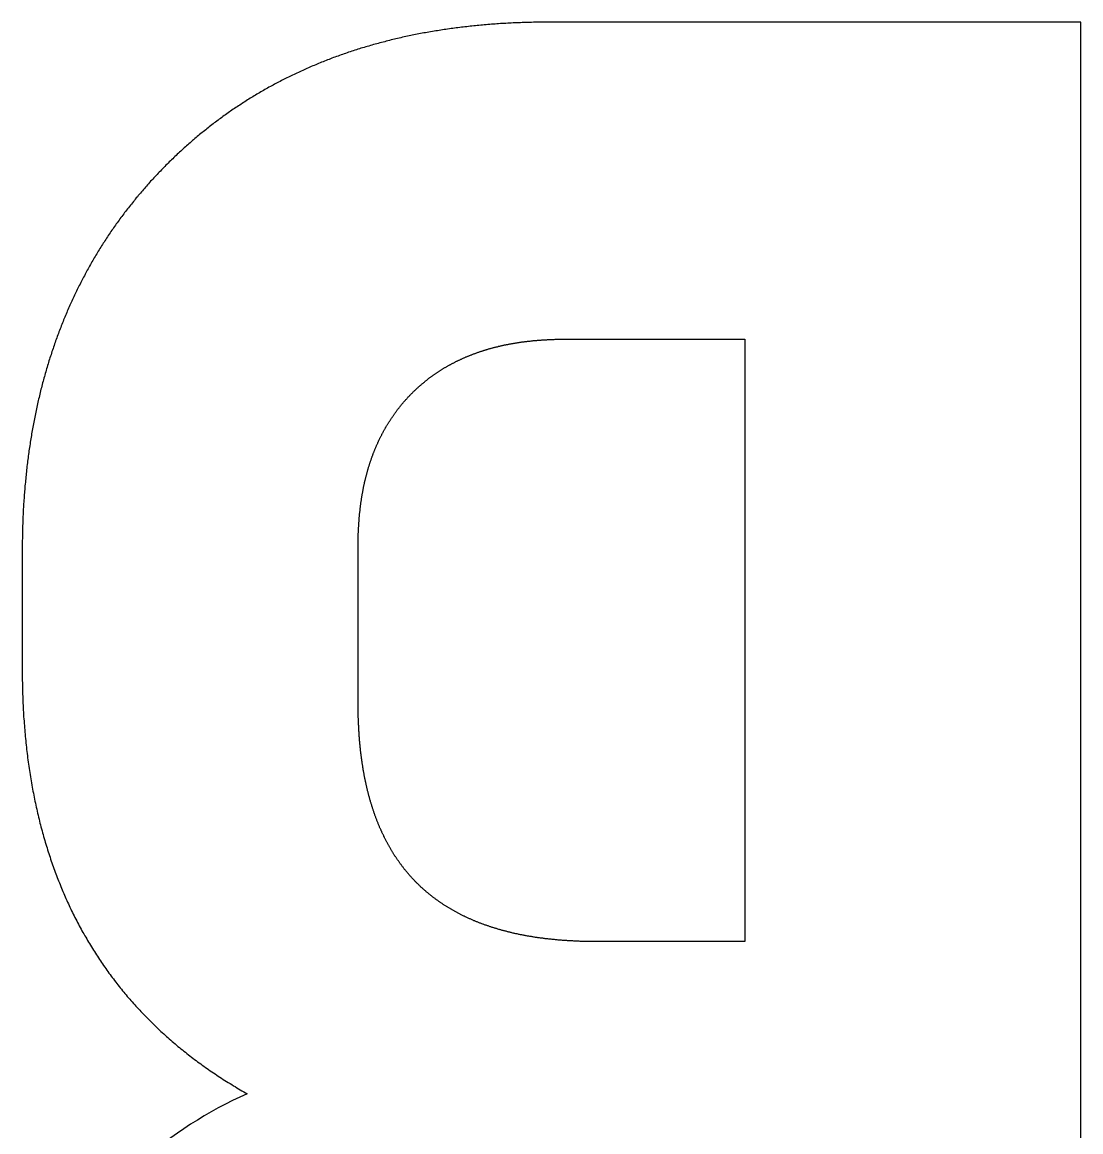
# Model space of a CAD drawing. Header units: millimetres. Extents: x -952 to 939, y -633 to 632.
# Drawn here: x -292.12 to -280.19, y -44.95 to -32.45 of the extents above; entities that cross this region are included whole.
import ezdxf

# ---------------------------------------------------------------- set-up
doc = ezdxf.new("R2010")
doc.units = ezdxf.units.MM
doc.layers.get('0').update_dxf_attribs({"lineweight": 25, "true_color": 0xffffff})

msp = doc.modelspace()

# ---------------------------------------------------------------- linework, layer by layer
at = {"color": 5, "true_color": 0x0000ff, "flags": 128}
msp.add_lwpolyline([(-280.187, -57.455), (-280.187, -32.455), (-286.187, -32.455), (-286.208, -32.455), (-286.229, -32.455), (-286.251, -32.455), (-286.272, -32.455), (-286.293, -32.455), (-286.314, -32.455), (-286.335, -32.456), (-286.356, -32.456), (-286.377, -32.457), (-286.397, -32.457), (-286.418, -32.458), (-286.439, -32.458), (-286.46, -32.459), (-286.481, -32.459), (-286.501, -32.46), (-286.522, -32.461), (-286.543, -32.462), (-286.563, -32.463), (-286.584, -32.463), (-286.604, -32.464), (-286.625, -32.465), (-286.645, -32.467), (-286.666, -32.468), (-286.686, -32.469), (-286.707, -32.47), (-286.727, -32.471), (-286.747, -32.473), (-286.768, -32.474), (-286.788, -32.475), (-286.808, -32.477), (-286.828, -32.478), (-286.848, -32.48), (-286.868, -32.482), (-286.889, -32.483), (-286.909, -32.485), (-286.929, -32.487), (-286.949, -32.488), (-286.969, -32.49), (-286.988, -32.492), (-287.008, -32.494), (-287.028, -32.496), (-287.048, -32.498), (-287.068, -32.5), (-287.087, -32.503), (-287.107, -32.505), (-287.127, -32.507), (-287.146, -32.509), (-287.166, -32.512), (-287.186, -32.514), (-287.205, -32.517), (-287.225, -32.519), (-287.244, -32.522), (-287.264, -32.524), (-287.283, -32.527), (-287.302, -32.53), (-287.322, -32.532), (-287.341, -32.535), (-287.36, -32.538), (-287.379, -32.541), (-287.399, -32.544), (-287.418, -32.547), (-287.437, -32.55), (-287.456, -32.553), (-287.475, -32.556), (-287.494, -32.559), (-287.513, -32.563), (-287.532, -32.566), (-287.551, -32.569), (-287.57, -32.573), (-287.589, -32.576), (-287.608, -32.58), (-287.626, -32.583), (-287.645, -32.587), (-287.664, -32.59), (-287.682, -32.594), (-287.701, -32.598), (-287.72, -32.602), (-287.738, -32.605), (-287.757, -32.609), (-287.775, -32.613), (-287.794, -32.617), (-287.812, -32.621), (-287.831, -32.625), (-287.849, -32.629), (-287.868, -32.634), (-287.886, -32.638), (-287.904, -32.642), (-287.922, -32.647), (-287.941, -32.651), (-287.959, -32.655), (-287.977, -32.66), (-287.995, -32.664), (-288.013, -32.669), (-288.031, -32.674), (-288.049, -32.678), (-288.067, -32.683), (-288.085, -32.688), (-288.103, -32.693), (-288.121, -32.698), (-288.139, -32.702), (-288.157, -32.707), (-288.174, -32.713), (-288.192, -32.718), (-288.21, -32.723), (-288.227, -32.728), (-288.245, -32.733), (-288.263, -32.738), (-288.28, -32.744), (-288.298, -32.749), (-288.315, -32.755), (-288.333, -32.76), (-288.35, -32.766), (-288.368, -32.771), (-288.385, -32.777), (-288.402, -32.782), (-288.42, -32.788), (-288.437, -32.794), (-288.454, -32.8), (-288.471, -32.806), (-288.488, -32.812), (-288.506, -32.818), (-288.523, -32.824), (-288.54, -32.83), (-288.557, -32.836), (-288.574, -32.842), (-288.591, -32.848), (-288.608, -32.854), (-288.625, -32.861), (-288.641, -32.867), (-288.658, -32.874), (-288.675, -32.88), (-288.692, -32.887), (-288.709, -32.893), (-288.725, -32.9), (-288.742, -32.906), (-288.759, -32.913), (-288.775, -32.92), (-288.792, -32.927), (-288.808, -32.934), (-288.825, -32.941), (-288.841, -32.947), (-288.858, -32.955), (-288.874, -32.962), (-288.89, -32.969), (-288.907, -32.976), (-288.923, -32.983), (-288.939, -32.99), (-288.955, -32.998), (-288.972, -33.005), (-288.988, -33.012), (-289.004, -33.02), (-289.02, -33.027), (-289.036, -33.035), (-289.052, -33.043), (-289.068, -33.05), (-289.084, -33.058), (-289.1, -33.066), (-289.116, -33.074), (-289.132, -33.081), (-289.147, -33.089), (-289.163, -33.097), (-289.179, -33.105), (-289.195, -33.113), (-289.21, -33.121), (-289.226, -33.13), (-289.242, -33.138), (-289.257, -33.146), (-289.273, -33.154), (-289.288, -33.163), (-289.304, -33.171), (-289.319, -33.18), (-289.335, -33.188), (-289.35, -33.197), (-289.365, -33.205), (-289.381, -33.214), (-289.396, -33.223), (-289.411, -33.231), (-289.426, -33.24), (-289.442, -33.249), (-289.457, -33.258), (-289.472, -33.267), (-289.487, -33.276), (-289.502, -33.285), (-289.517, -33.294), (-289.532, -33.303), (-289.547, -33.312), (-289.562, -33.322), (-289.577, -33.331), (-289.591, -33.34), (-289.606, -33.35), (-289.621, -33.359), (-289.636, -33.369), (-289.65, -33.378), (-289.665, -33.388), (-289.68, -33.397), (-289.694, -33.407), (-289.709, -33.417), (-289.723, -33.427), (-289.738, -33.436), (-289.752, -33.446), (-289.767, -33.456), (-289.781, -33.466), (-289.796, -33.476), (-289.81, -33.486), (-289.824, -33.497), (-289.839, -33.507), (-289.853, -33.517), (-289.867, -33.527), (-289.881, -33.538), (-289.895, -33.548), (-289.909, -33.558), (-289.923, -33.569), (-289.937, -33.579), (-289.951, -33.59), (-289.965, -33.601), (-289.979, -33.611), (-289.993, -33.622), (-290.007, -33.633), (-290.021, -33.644), (-290.035, -33.655), (-290.048, -33.666), (-290.062, -33.677), (-290.076, -33.688), (-290.089, -33.699), (-290.103, -33.71), (-290.117, -33.721), (-290.13, -33.732), (-290.144, -33.744), (-290.157, -33.755), (-290.171, -33.766), (-290.184, -33.778), (-290.197, -33.789), (-290.211, -33.801), (-290.224, -33.812), (-290.237, -33.824), (-290.251, -33.836), (-290.264, -33.847), (-290.277, -33.859), (-290.29, -33.871), (-290.303, -33.883), (-290.316, -33.895), (-290.329, -33.907), (-290.342, -33.919), (-290.355, -33.931), (-290.368, -33.943), (-290.381, -33.955), (-290.394, -33.967), (-290.407, -33.98), (-290.42, -33.992), (-290.433, -34.004), (-290.445, -34.017), (-290.458, -34.029), (-290.471, -34.042), (-290.483, -34.054), (-290.496, -34.067), (-290.509, -34.08), (-290.521, -34.092), (-290.534, -34.105), (-290.546, -34.118), (-290.558, -34.131), (-290.571, -34.143), (-290.583, -34.156), (-290.595, -34.169), (-290.607, -34.182), (-290.62, -34.195), (-290.632, -34.208), (-290.644, -34.221), (-290.656, -34.234), (-290.668, -34.247), (-290.68, -34.261), (-290.691, -34.274), (-290.703, -34.287), (-290.715, -34.3), (-290.727, -34.313), (-290.738, -34.327), (-290.75, -34.34), (-290.761, -34.353), (-290.773, -34.367), (-290.784, -34.38), (-290.796, -34.394), (-290.807, -34.407), (-290.818, -34.421), (-290.83, -34.434), (-290.841, -34.448), (-290.852, -34.462), (-290.863, -34.475), (-290.874, -34.489), (-290.885, -34.503), (-290.896, -34.517), (-290.907, -34.53), (-290.918, -34.544), (-290.929, -34.558), (-290.94, -34.572), (-290.95, -34.586), (-290.961, -34.6), (-290.972, -34.614), (-290.982, -34.628), (-290.993, -34.642), (-291.003, -34.656), (-291.014, -34.67), (-291.024, -34.684), (-291.034, -34.699), (-291.044, -34.713), (-291.055, -34.727), (-291.065, -34.742), (-291.075, -34.756), (-291.085, -34.77), (-291.095, -34.785), (-291.105, -34.799), (-291.115, -34.814), (-291.125, -34.828), (-291.135, -34.843), (-291.145, -34.857), (-291.154, -34.872), (-291.164, -34.886), (-291.174, -34.901), (-291.183, -34.916), (-291.193, -34.931), (-291.202, -34.945), (-291.212, -34.96), (-291.221, -34.975), (-291.23, -34.99), (-291.24, -35.005), (-291.249, -35.02), (-291.258, -35.035), (-291.267, -35.05), (-291.276, -35.065), (-291.285, -35.08), (-291.294, -35.095), (-291.303, -35.11), (-291.312, -35.125), (-291.321, -35.14), (-291.33, -35.156), (-291.339, -35.171), (-291.347, -35.186), (-291.356, -35.202), (-291.365, -35.217), (-291.373, -35.232), (-291.382, -35.248), (-291.39, -35.263), (-291.399, -35.279), (-291.407, -35.294), (-291.415, -35.31), (-291.424, -35.325), (-291.432, -35.341), (-291.44, -35.357), (-291.448, -35.372), (-291.456, -35.388), (-291.464, -35.404), (-291.472, -35.42), (-291.48, -35.436), (-291.488, -35.451), (-291.496, -35.467), (-291.503, -35.483), (-291.511, -35.499), (-291.519, -35.515), (-291.527, -35.531), (-291.534, -35.547), (-291.542, -35.563), (-291.549, -35.58), (-291.557, -35.596), (-291.564, -35.612), (-291.571, -35.628), (-291.579, -35.644), (-291.586, -35.661), (-291.593, -35.677), (-291.6, -35.693), (-291.607, -35.71), (-291.614, -35.726), (-291.621, -35.743), (-291.628, -35.759), (-291.635, -35.776), (-291.642, -35.792), (-291.649, -35.809), (-291.655, -35.826), (-291.662, -35.842), (-291.669, -35.859), (-291.675, -35.876), (-291.682, -35.893), (-291.688, -35.909), (-291.695, -35.926), (-291.701, -35.943), (-291.708, -35.96), (-291.714, -35.977), (-291.72, -35.994), (-291.726, -36.011), (-291.733, -36.028), (-291.739, -36.045), (-291.745, -36.062), (-291.751, -36.079), (-291.757, -36.096), (-291.763, -36.114), (-291.768, -36.131), (-291.774, -36.148), (-291.78, -36.165), (-291.786, -36.183), (-291.791, -36.2), (-291.797, -36.217), (-291.803, -36.235), (-291.808, -36.252), (-291.814, -36.27), (-291.819, -36.287), (-291.824, -36.305), (-291.83, -36.323), (-291.835, -36.34), (-291.84, -36.358), (-291.845, -36.376), (-291.85, -36.393), (-291.856, -36.411), (-291.861, -36.429), (-291.866, -36.447), (-291.87, -36.464), (-291.875, -36.482), (-291.88, -36.5), (-291.885, -36.518), (-291.89, -36.536), (-291.894, -36.554), (-291.899, -36.572), (-291.904, -36.59), (-291.908, -36.609), (-291.913, -36.627), (-291.917, -36.645), (-291.921, -36.663), (-291.926, -36.681), (-291.93, -36.7), (-291.934, -36.718), (-291.938, -36.736), (-291.943, -36.755), (-291.947, -36.773), (-291.951, -36.792), (-291.955, -36.81), (-291.959, -36.829), (-291.963, -36.847), (-291.966, -36.866), (-291.97, -36.885), (-291.974, -36.903), (-291.978, -36.922), (-291.981, -36.941), (-291.985, -36.959), (-291.989, -36.978), (-291.992, -36.997), (-291.996, -37.016), (-291.999, -37.035), (-292.002, -37.054), (-292.006, -37.073), (-292.009, -37.092), (-292.012, -37.111), (-292.015, -37.13), (-292.018, -37.149), (-292.021, -37.168), (-292.024, -37.187), (-292.027, -37.206), (-292.03, -37.226), (-292.033, -37.245), (-292.036, -37.264), (-292.039, -37.283), (-292.041, -37.303), (-292.044, -37.322), (-292.047, -37.342), (-292.049, -37.361), (-292.052, -37.381), (-292.054, -37.4), (-292.057, -37.42), (-292.059, -37.439), (-292.062, -37.459), (-292.064, -37.479), (-292.066, -37.498), (-292.068, -37.518), (-292.07, -37.538), (-292.072, -37.558), (-292.074, -37.577), (-292.076, -37.597), (-292.078, -37.617), (-292.08, -37.637), (-292.082, -37.657), (-292.084, -37.677), (-292.086, -37.697), (-292.087, -37.717), (-292.089, -37.737), (-292.091, -37.757), (-292.092, -37.777), (-292.094, -37.798), (-292.095, -37.818), (-292.096, -37.838), (-292.098, -37.858), (-292.099, -37.879), (-292.1, -37.899), (-292.102, -37.919), (-292.103, -37.94), (-292.104, -37.96), (-292.105, -37.981), (-292.106, -38.001), (-292.107, -38.022), (-292.108, -38.043), (-292.109, -38.063), (-292.109, -38.084), (-292.11, -38.104), (-292.111, -38.125), (-292.112, -38.146), (-292.112, -38.167), (-292.113, -38.188), (-292.113, -38.208), (-292.114, -38.229), (-292.114, -38.25), (-292.114, -38.271), (-292.115, -38.292), (-292.115, -38.313), (-292.115, -38.334), (-292.115, -38.355), (-292.116, -38.376), (-292.116, -38.398), (-292.116, -38.419), (-292.116, -39.74), (-292.116, -39.766), (-292.116, -39.793), (-292.115, -39.819), (-292.115, -39.845), (-292.115, -39.871), (-292.114, -39.897), (-292.114, -39.922), (-292.113, -39.948), (-292.113, -39.974), (-292.112, -40), (-292.111, -40.025), (-292.11, -40.051), (-292.109, -40.076), (-292.108, -40.102), (-292.107, -40.127), (-292.106, -40.152), (-292.104, -40.178), (-292.103, -40.203), (-292.102, -40.228), (-292.1, -40.253), (-292.099, -40.278), (-292.097, -40.303), (-292.095, -40.328), (-292.093, -40.353), (-292.091, -40.378), (-292.09, -40.402), (-292.087, -40.427), (-292.085, -40.452), (-292.083, -40.476), (-292.081, -40.501), (-292.078, -40.525), (-292.076, -40.549), (-292.074, -40.574), (-292.071, -40.598), (-292.068, -40.622), (-292.066, -40.646), (-292.063, -40.67), (-292.06, -40.694), (-292.057, -40.718), (-292.054, -40.742), (-292.051, -40.766), (-292.047, -40.79), (-292.044, -40.814), (-292.041, -40.837), (-292.037, -40.861), (-292.034, -40.884), (-292.03, -40.908), (-292.027, -40.931), (-292.023, -40.955), (-292.019, -40.978), (-292.015, -41.001), (-292.011, -41.025), (-292.007, -41.048), (-292.003, -41.071), (-291.999, -41.094), (-291.994, -41.117), (-291.99, -41.14), (-291.986, -41.162), (-291.981, -41.185), (-291.976, -41.208), (-291.972, -41.231), (-291.967, -41.253), (-291.962, -41.276), (-291.957, -41.298), (-291.952, -41.321), (-291.947, -41.343), (-291.942, -41.365), (-291.937, -41.388), (-291.931, -41.41), (-291.926, -41.432), (-291.921, -41.454), (-291.915, -41.476), (-291.909, -41.498), (-291.904, -41.52), (-291.898, -41.542), (-291.892, -41.564), (-291.886, -41.585), (-291.88, -41.607), (-291.874, -41.629), (-291.868, -41.65), (-291.862, -41.672), (-291.856, -41.693), (-291.849, -41.714), (-291.843, -41.736), (-291.836, -41.757), (-291.83, -41.778), (-291.823, -41.799), (-291.816, -41.82), (-291.809, -41.841), (-291.802, -41.862), (-291.795, -41.883), (-291.788, -41.904), (-291.781, -41.925), (-291.774, -41.946), (-291.766, -41.966), (-291.759, -41.987), (-291.752, -42.007), (-291.744, -42.028), (-291.736, -42.048), (-291.729, -42.069), (-291.721, -42.089), (-291.713, -42.109), (-291.705, -42.129), (-291.697, -42.15), (-291.689, -42.17), (-291.681, -42.19), (-291.673, -42.21), (-291.664, -42.23), (-291.656, -42.249), (-291.648, -42.269), (-291.639, -42.289), (-291.63, -42.309), (-291.622, -42.328), (-291.613, -42.348), (-291.604, -42.367), (-291.595, -42.387), (-291.586, -42.406), (-291.577, -42.425), (-291.568, -42.445), (-291.559, -42.464), (-291.549, -42.483), (-291.54, -42.502), (-291.53, -42.521), (-291.521, -42.54), (-291.511, -42.559), (-291.501, -42.578), (-291.492, -42.597), (-291.482, -42.615), (-291.472, -42.634), (-291.462, -42.653), (-291.452, -42.671), (-291.442, -42.69), (-291.431, -42.708), (-291.421, -42.726), (-291.411, -42.745), (-291.4, -42.763), (-291.389, -42.781), (-291.379, -42.799), (-291.368, -42.817), (-291.357, -42.835), (-291.346, -42.853), (-291.335, -42.871), (-291.324, -42.889), (-291.313, -42.907), (-291.302, -42.925), (-291.291, -42.942), (-291.28, -42.96), (-291.268, -42.977), (-291.257, -42.995), (-291.245, -43.012), (-291.233, -43.03), (-291.222, -43.047), (-291.21, -43.064), (-291.198, -43.081), (-291.186, -43.099), (-291.174, -43.116), (-291.162, -43.133), (-291.15, -43.15), (-291.138, -43.166), (-291.125, -43.183), (-291.113, -43.2), (-291.1, -43.217), (-291.088, -43.233), (-291.075, -43.25), (-291.062, -43.267), (-291.049, -43.283), (-291.037, -43.3), (-291.024, -43.316), (-291.011, -43.332), (-290.997, -43.348), (-290.984, -43.365), (-290.971, -43.381), (-290.958, -43.397), (-290.944, -43.413), (-290.931, -43.429), (-290.917, -43.445), (-290.903, -43.461), (-290.89, -43.476), (-290.876, -43.492), (-290.862, -43.508), (-290.848, -43.523), (-290.834, -43.539), (-290.82, -43.554), (-290.806, -43.57), (-290.791, -43.585), (-290.777, -43.601), (-290.763, -43.616), (-290.748, -43.631), (-290.734, -43.646), (-290.719, -43.661), (-290.704, -43.676), (-290.689, -43.691), (-290.674, -43.706), (-290.659, -43.721), (-290.644, -43.736), (-290.629, -43.75), (-290.614, -43.765), (-290.599, -43.78), (-290.583, -43.794), (-290.568, -43.809), (-290.552, -43.823), (-290.537, -43.837), (-290.521, -43.852), (-290.505, -43.866), (-290.49, -43.88), (-290.474, -43.894), (-290.458, -43.908), (-290.442, -43.922), (-290.426, -43.936), (-290.409, -43.95), (-290.393, -43.964), (-290.377, -43.978), (-290.36, -43.992), (-290.344, -44.005), (-290.327, -44.019), (-290.31, -44.032), (-290.294, -44.046), (-290.277, -44.059), (-290.26, -44.073), (-290.243, -44.086), (-290.226, -44.099), (-290.209, -44.112), (-290.192, -44.126), (-290.174, -44.139), (-290.157, -44.152), (-290.139, -44.165), (-290.122, -44.178), (-290.104, -44.19), (-290.087, -44.203), (-290.069, -44.216), (-290.051, -44.229), (-290.033, -44.241), (-290.015, -44.254), (-289.997, -44.266), (-289.979, -44.279), (-289.961, -44.291), (-289.942, -44.303), (-289.924, -44.316), (-289.906, -44.328), (-289.887, -44.34), (-289.868, -44.352), (-289.85, -44.364), (-289.831, -44.376), (-289.812, -44.388), (-289.793, -44.4), (-289.774, -44.411), (-289.755, -44.423), (-289.736, -44.435), (-289.717, -44.446), (-289.697, -44.458), (-289.678, -44.469), (-289.659, -44.481), (-289.639, -44.492), (-289.619, -44.504), (-289.6, -44.515), (-289.58, -44.526, 0.156907), (-291.705, -46.419, 0.134483)], format="xyb", dxfattribs=at)
msp.add_lwpolyline([(-283.973, -36.026), (-283.973, -42.812), (-285.651, -42.812), (-285.662, -42.812), (-285.673, -42.812), (-285.683, -42.812), (-285.694, -42.812), (-285.704, -42.811), (-285.715, -42.811), (-285.725, -42.811), (-285.736, -42.811), (-285.746, -42.811), (-285.756, -42.811), (-285.767, -42.81), (-285.777, -42.81), (-285.787, -42.81), (-285.798, -42.81), (-285.808, -42.809), (-285.818, -42.809), (-285.829, -42.809), (-285.839, -42.808), (-285.849, -42.808), (-285.859, -42.808), (-285.869, -42.807), (-285.88, -42.807), (-285.89, -42.806), (-285.9, -42.806), (-285.91, -42.805), (-285.92, -42.805), (-285.93, -42.804), (-285.94, -42.804), (-285.95, -42.803), (-285.96, -42.803), (-285.97, -42.802), (-285.98, -42.801), (-285.99, -42.801), (-286, -42.8), (-286.009, -42.799), (-286.019, -42.799), (-286.029, -42.798), (-286.039, -42.797), (-286.049, -42.796), (-286.058, -42.796), (-286.068, -42.795), (-286.078, -42.794), (-286.088, -42.793), (-286.097, -42.792), (-286.107, -42.791), (-286.117, -42.79), (-286.126, -42.789), (-286.136, -42.788), (-286.145, -42.787), (-286.155, -42.786), (-286.164, -42.785), (-286.174, -42.784), (-286.183, -42.783), (-286.193, -42.782), (-286.202, -42.781), (-286.212, -42.78), (-286.221, -42.779), (-286.231, -42.778), (-286.24, -42.777), (-286.249, -42.775), (-286.259, -42.774), (-286.268, -42.773), (-286.277, -42.772), (-286.286, -42.77), (-286.296, -42.769), (-286.305, -42.768), (-286.314, -42.766), (-286.323, -42.765), (-286.332, -42.764), (-286.342, -42.762), (-286.351, -42.761), (-286.36, -42.759), (-286.369, -42.758), (-286.378, -42.756), (-286.387, -42.755), (-286.396, -42.753), (-286.405, -42.752), (-286.414, -42.75), (-286.423, -42.749), (-286.432, -42.747), (-286.44, -42.746), (-286.449, -42.744), (-286.458, -42.742), (-286.467, -42.741), (-286.476, -42.739), (-286.485, -42.737), (-286.493, -42.735), (-286.502, -42.734), (-286.511, -42.732), (-286.52, -42.73), (-286.528, -42.728), (-286.537, -42.726), (-286.546, -42.724), (-286.554, -42.723), (-286.563, -42.721), (-286.571, -42.719), (-286.58, -42.717), (-286.588, -42.715), (-286.597, -42.713), (-286.605, -42.711), (-286.614, -42.709), (-286.622, -42.707), (-286.631, -42.705), (-286.639, -42.703), (-286.648, -42.701), (-286.656, -42.698), (-286.664, -42.696), (-286.673, -42.694), (-286.681, -42.692), (-286.689, -42.69), (-286.697, -42.687), (-286.706, -42.685), (-286.714, -42.683), (-286.722, -42.681), (-286.73, -42.678), (-286.738, -42.676), (-286.746, -42.674), (-286.755, -42.671), (-286.763, -42.669), (-286.771, -42.666), (-286.779, -42.664), (-286.787, -42.662), (-286.795, -42.659), (-286.803, -42.657), (-286.811, -42.654), (-286.819, -42.652), (-286.827, -42.649), (-286.834, -42.646), (-286.842, -42.644), (-286.85, -42.641), (-286.858, -42.639), (-286.866, -42.636), (-286.874, -42.633), (-286.881, -42.631), (-286.889, -42.628), (-286.897, -42.625), (-286.905, -42.622), (-286.912, -42.62), (-286.92, -42.617), (-286.927, -42.614), (-286.935, -42.611), (-286.943, -42.608), (-286.95, -42.606), (-286.958, -42.603), (-286.965, -42.6), (-286.973, -42.597), (-286.98, -42.594), (-286.988, -42.591), (-286.995, -42.588), (-287.003, -42.585), (-287.01, -42.582), (-287.017, -42.579), (-287.025, -42.576), (-287.032, -42.573), (-287.039, -42.569), (-287.047, -42.566), (-287.054, -42.563), (-287.061, -42.56), (-287.069, -42.557), (-287.076, -42.554), (-287.083, -42.55), (-287.09, -42.547), (-287.097, -42.544), (-287.104, -42.541), (-287.112, -42.537), (-287.119, -42.534), (-287.126, -42.531), (-287.133, -42.527), (-287.14, -42.524), (-287.147, -42.52), (-287.154, -42.517), (-287.161, -42.513), (-287.168, -42.51), (-287.175, -42.506), (-287.181, -42.503), (-287.188, -42.499), (-287.195, -42.496), (-287.202, -42.492), (-287.209, -42.489), (-287.216, -42.485), (-287.222, -42.481), (-287.229, -42.478), (-287.236, -42.474), (-287.243, -42.47), (-287.249, -42.467), (-287.256, -42.463), (-287.262, -42.459), (-287.269, -42.455), (-287.276, -42.452), (-287.282, -42.448), (-287.289, -42.444), (-287.295, -42.44), (-287.302, -42.436), (-287.308, -42.432), (-287.315, -42.428), (-287.321, -42.424), (-287.328, -42.42), (-287.334, -42.416), (-287.34, -42.412), (-287.347, -42.408), (-287.353, -42.404), (-287.36, -42.4), (-287.366, -42.396), (-287.372, -42.392), (-287.378, -42.388), (-287.385, -42.384), (-287.391, -42.38), (-287.397, -42.375), (-287.403, -42.371), (-287.409, -42.367), (-287.415, -42.363), (-287.422, -42.359), (-287.428, -42.354), (-287.434, -42.35), (-287.44, -42.346), (-287.446, -42.341), (-287.452, -42.337), (-287.458, -42.333), (-287.464, -42.328), (-287.47, -42.324), (-287.476, -42.319), (-287.481, -42.315), (-287.487, -42.31), (-287.493, -42.306), (-287.499, -42.301), (-287.505, -42.297), (-287.511, -42.292), (-287.516, -42.288), (-287.522, -42.283), (-287.528, -42.278), (-287.534, -42.274), (-287.539, -42.269), (-287.545, -42.264), (-287.551, -42.26), (-287.556, -42.255), (-287.562, -42.25), (-287.567, -42.245), (-287.573, -42.241), (-287.578, -42.236), (-287.584, -42.231), (-287.589, -42.226), (-287.595, -42.221), (-287.6, -42.216), (-287.606, -42.211), (-287.611, -42.207), (-287.617, -42.202), (-287.622, -42.197), (-287.627, -42.192), (-287.633, -42.187), (-287.638, -42.182), (-287.643, -42.177), (-287.648, -42.171), (-287.654, -42.166), (-287.659, -42.161), (-287.664, -42.156), (-287.669, -42.151), (-287.674, -42.146), (-287.68, -42.141), (-287.685, -42.135), (-287.69, -42.13), (-287.695, -42.125), (-287.7, -42.12), (-287.705, -42.114), (-287.71, -42.109), (-287.715, -42.104), (-287.72, -42.098), (-287.725, -42.093), (-287.73, -42.087), (-287.735, -42.082), (-287.74, -42.077), (-287.744, -42.071), (-287.749, -42.066), (-287.754, -42.06), (-287.759, -42.055), (-287.764, -42.049), (-287.768, -42.043), (-287.773, -42.038), (-287.778, -42.032), (-287.783, -42.027), (-287.787, -42.021), (-287.792, -42.015), (-287.797, -42.01), (-287.801, -42.004), (-287.806, -41.998), (-287.81, -41.992), (-287.815, -41.987), (-287.82, -41.981), (-287.824, -41.975), (-287.829, -41.969), (-287.833, -41.963), (-287.838, -41.957), (-287.842, -41.951), (-287.846, -41.945), (-287.851, -41.939), (-287.855, -41.933), (-287.86, -41.927), (-287.864, -41.921), (-287.868, -41.915), (-287.873, -41.909), (-287.877, -41.903), (-287.881, -41.897), (-287.885, -41.891), (-287.89, -41.885), (-287.894, -41.879), (-287.898, -41.873), (-287.902, -41.866), (-287.906, -41.86), (-287.91, -41.854), (-287.915, -41.848), (-287.919, -41.841), (-287.923, -41.835), (-287.927, -41.829), (-287.931, -41.822), (-287.935, -41.816), (-287.939, -41.809), (-287.943, -41.803), (-287.947, -41.797), (-287.951, -41.79), (-287.954, -41.784), (-287.958, -41.777), (-287.962, -41.771), (-287.966, -41.764), (-287.97, -41.757), (-287.974, -41.751), (-287.977, -41.744), (-287.981, -41.738), (-287.985, -41.731), (-287.989, -41.724), (-287.992, -41.718), (-287.996, -41.711), (-288, -41.704), (-288.003, -41.697), (-288.007, -41.69), (-288.011, -41.684), (-288.014, -41.677), (-288.018, -41.67), (-288.021, -41.663), (-288.025, -41.656), (-288.028, -41.649), (-288.032, -41.642), (-288.035, -41.635), (-288.039, -41.628), (-288.042, -41.621), (-288.045, -41.614), (-288.049, -41.607), (-288.052, -41.6), (-288.055, -41.593), (-288.059, -41.586), (-288.062, -41.579), (-288.065, -41.572), (-288.069, -41.565), (-288.072, -41.557), (-288.075, -41.55), (-288.078, -41.543), (-288.081, -41.536), (-288.085, -41.529), (-288.088, -41.521), (-288.091, -41.514), (-288.094, -41.507), (-288.097, -41.499), (-288.1, -41.492), (-288.103, -41.484), (-288.106, -41.477), (-288.109, -41.47), (-288.112, -41.462), (-288.115, -41.455), (-288.118, -41.447), (-288.121, -41.44), (-288.124, -41.432), (-288.127, -41.424), (-288.13, -41.417), (-288.132, -41.409), (-288.135, -41.402), (-288.138, -41.394), (-288.141, -41.386), (-288.143, -41.379), (-288.146, -41.371), (-288.149, -41.363), (-288.152, -41.355), (-288.154, -41.347), (-288.157, -41.34), (-288.16, -41.332), (-288.162, -41.324), (-288.165, -41.316), (-288.167, -41.308), (-288.17, -41.3), (-288.172, -41.292), (-288.175, -41.284), (-288.177, -41.276), (-288.18, -41.268), (-288.182, -41.26), (-288.185, -41.252), (-288.187, -41.244), (-288.19, -41.236), (-288.192, -41.228), (-288.194, -41.22), (-288.197, -41.212), (-288.199, -41.204), (-288.201, -41.196), (-288.203, -41.187), (-288.206, -41.179), (-288.208, -41.171), (-288.21, -41.163), (-288.212, -41.154), (-288.215, -41.146), (-288.217, -41.138), (-288.219, -41.129), (-288.221, -41.121), (-288.223, -41.112), (-288.225, -41.104), (-288.227, -41.096), (-288.229, -41.087), (-288.231, -41.079), (-288.233, -41.07), (-288.235, -41.062), (-288.237, -41.053), (-288.239, -41.044), (-288.241, -41.036), (-288.243, -41.027), (-288.245, -41.019), (-288.246, -41.01), (-288.248, -41.001), (-288.25, -40.993), (-288.252, -40.984), (-288.254, -40.975), (-288.255, -40.966), (-288.257, -40.958), (-288.259, -40.949), (-288.261, -40.94), (-288.262, -40.931), (-288.264, -40.922), (-288.265, -40.913), (-288.267, -40.904), (-288.269, -40.895), (-288.27, -40.887), (-288.272, -40.878), (-288.273, -40.869), (-288.275, -40.86), (-288.276, -40.85), (-288.278, -40.841), (-288.279, -40.832), (-288.281, -40.823), (-288.282, -40.814), (-288.283, -40.805), (-288.285, -40.796), (-288.286, -40.787), (-288.287, -40.777), (-288.289, -40.768), (-288.29, -40.759), (-288.291, -40.75), (-288.292, -40.74), (-288.294, -40.731), (-288.295, -40.722), (-288.296, -40.712), (-288.297, -40.703), (-288.298, -40.694), (-288.299, -40.684), (-288.301, -40.675), (-288.302, -40.665), (-288.303, -40.656), (-288.304, -40.646), (-288.305, -40.637), (-288.306, -40.627), (-288.307, -40.618), (-288.308, -40.608), (-288.309, -40.598), (-288.31, -40.589), (-288.31, -40.579), (-288.311, -40.569), (-288.312, -40.56), (-288.313, -40.55), (-288.314, -40.54), (-288.315, -40.53), (-288.315, -40.521), (-288.316, -40.511), (-288.317, -40.501), (-288.318, -40.491), (-288.318, -40.481), (-288.319, -40.471), (-288.32, -40.462), (-288.32, -40.452), (-288.321, -40.442), (-288.321, -40.432), (-288.322, -40.422), (-288.323, -40.412), (-288.323, -40.402), (-288.324, -40.392), (-288.324, -40.381), (-288.325, -40.371), (-288.325, -40.361), (-288.326, -40.351), (-288.326, -40.341), (-288.326, -40.331), (-288.327, -40.321), (-288.327, -40.31), (-288.327, -40.3), (-288.328, -40.29), (-288.328, -40.279), (-288.328, -40.269), (-288.329, -40.259), (-288.329, -40.248), (-288.329, -40.238), (-288.329, -40.228), (-288.329, -40.217), (-288.329, -40.207), (-288.33, -40.196), (-288.33, -40.186), (-288.33, -40.175), (-288.33, -40.165), (-288.33, -40.154), (-288.33, -40.144), (-288.33, -40.133), (-288.33, -38.347), (-288.33, -38.339), (-288.33, -38.33), (-288.33, -38.322), (-288.33, -38.313), (-288.33, -38.304), (-288.33, -38.296), (-288.33, -38.287), (-288.329, -38.279), (-288.329, -38.27), (-288.329, -38.262), (-288.329, -38.253), (-288.329, -38.245), (-288.328, -38.236), (-288.328, -38.228), (-288.328, -38.219), (-288.328, -38.211), (-288.327, -38.203), (-288.327, -38.194), (-288.327, -38.186), (-288.326, -38.177), (-288.326, -38.169), (-288.325, -38.161), (-288.325, -38.152), (-288.325, -38.144), (-288.324, -38.136), (-288.324, -38.128), (-288.323, -38.119), (-288.323, -38.111), (-288.322, -38.103), (-288.322, -38.095), (-288.321, -38.087), (-288.32, -38.078), (-288.32, -38.07), (-288.319, -38.062), (-288.319, -38.054), (-288.318, -38.046), (-288.317, -38.038), (-288.317, -38.03), (-288.316, -38.022), (-288.315, -38.014), (-288.314, -38.006), (-288.314, -37.998), (-288.313, -37.99), (-288.312, -37.982), (-288.311, -37.974), (-288.31, -37.966), (-288.309, -37.958), (-288.309, -37.95), (-288.308, -37.942), (-288.307, -37.934), (-288.306, -37.926), (-288.305, -37.918), (-288.304, -37.91), (-288.303, -37.903), (-288.302, -37.895), (-288.301, -37.887), (-288.3, -37.879), (-288.299, -37.871), (-288.298, -37.864), (-288.297, -37.856), (-288.295, -37.848), (-288.294, -37.84), (-288.293, -37.833), (-288.292, -37.825), (-288.291, -37.817), (-288.29, -37.81), (-288.288, -37.802), (-288.287, -37.794), (-288.286, -37.787), (-288.285, -37.779), (-288.283, -37.772), (-288.282, -37.764), (-288.281, -37.757), (-288.279, -37.749), (-288.278, -37.742), (-288.276, -37.734), (-288.275, -37.727), (-288.274, -37.719), (-288.272, -37.712), (-288.271, -37.704), (-288.269, -37.697), (-288.268, -37.689), (-288.266, -37.682), (-288.265, -37.675), (-288.263, -37.667), (-288.261, -37.66), (-288.26, -37.653), (-288.258, -37.645), (-288.257, -37.638), (-288.255, -37.631), (-288.253, -37.623), (-288.252, -37.616), (-288.25, -37.609), (-288.248, -37.602), (-288.246, -37.595), (-288.245, -37.587), (-288.243, -37.58), (-288.241, -37.573), (-288.239, -37.566), (-288.237, -37.559), (-288.235, -37.552), (-288.234, -37.545), (-288.232, -37.537), (-288.23, -37.53), (-288.228, -37.523), (-288.226, -37.516), (-288.224, -37.509), (-288.222, -37.502), (-288.22, -37.495), (-288.218, -37.488), (-288.216, -37.481), (-288.214, -37.474), (-288.212, -37.467), (-288.21, -37.46), (-288.207, -37.454), (-288.205, -37.447), (-288.203, -37.44), (-288.201, -37.433), (-288.199, -37.426), (-288.197, -37.419), (-288.194, -37.412), (-288.192, -37.406), (-288.19, -37.399), (-288.188, -37.392), (-288.185, -37.385), (-288.183, -37.379), (-288.181, -37.372), (-288.178, -37.365), (-288.176, -37.359), (-288.173, -37.352), (-288.171, -37.345), (-288.169, -37.339), (-288.166, -37.332), (-288.164, -37.325), (-288.161, -37.319), (-288.159, -37.312), (-288.156, -37.306), (-288.154, -37.299), (-288.151, -37.293), (-288.148, -37.286), (-288.146, -37.279), (-288.143, -37.273), (-288.141, -37.267), (-288.138, -37.26), (-288.135, -37.254), (-288.132, -37.247), (-288.13, -37.241), (-288.127, -37.234), (-288.124, -37.228), (-288.122, -37.222), (-288.119, -37.215), (-288.116, -37.209), (-288.113, -37.203), (-288.11, -37.196), (-288.107, -37.19), (-288.105, -37.184), (-288.102, -37.177), (-288.099, -37.171), (-288.096, -37.165), (-288.093, -37.159), (-288.09, -37.153), (-288.087, -37.146), (-288.084, -37.14), (-288.081, -37.134), (-288.078, -37.128), (-288.075, -37.122), (-288.072, -37.116), (-288.068, -37.11), (-288.065, -37.104), (-288.062, -37.097), (-288.059, -37.091), (-288.056, -37.085), (-288.053, -37.079), (-288.049, -37.073), (-288.046, -37.067), (-288.043, -37.061), (-288.04, -37.055), (-288.036, -37.049), (-288.033, -37.044), (-288.03, -37.038), (-288.026, -37.032), (-288.023, -37.026), (-288.02, -37.02), (-288.016, -37.014), (-288.013, -37.008), (-288.009, -37.003), (-288.006, -36.997), (-288.003, -36.991), (-287.999, -36.985), (-287.996, -36.979), (-287.992, -36.974), (-287.988, -36.968), (-287.985, -36.962), (-287.981, -36.957), (-287.978, -36.951), (-287.974, -36.945), (-287.97, -36.94), (-287.967, -36.934), (-287.963, -36.928), (-287.959, -36.923), (-287.956, -36.917), (-287.952, -36.911), (-287.948, -36.906), (-287.944, -36.9), (-287.941, -36.895), (-287.937, -36.889), (-287.933, -36.884), (-287.929, -36.878), (-287.925, -36.873), (-287.921, -36.867), (-287.918, -36.862), (-287.914, -36.857), (-287.91, -36.851), (-287.906, -36.846), (-287.902, -36.84), (-287.898, -36.835), (-287.894, -36.83), (-287.89, -36.824), (-287.886, -36.819), (-287.882, -36.814), (-287.877, -36.808), (-287.873, -36.803), (-287.869, -36.798), (-287.865, -36.793), (-287.861, -36.787), (-287.857, -36.782), (-287.853, -36.777), (-287.848, -36.772), (-287.844, -36.767), (-287.84, -36.762), (-287.836, -36.756), (-287.831, -36.751), (-287.827, -36.746), (-287.823, -36.741), (-287.818, -36.736), (-287.814, -36.731), (-287.81, -36.726), (-287.805, -36.721), (-287.801, -36.716), (-287.796, -36.711), (-287.792, -36.706), (-287.787, -36.701), (-287.783, -36.696), (-287.778, -36.691), (-287.774, -36.686), (-287.769, -36.681), (-287.765, -36.676), (-287.76, -36.672), (-287.756, -36.667), (-287.751, -36.662), (-287.746, -36.657), (-287.742, -36.652), (-287.737, -36.647), (-287.732, -36.643), (-287.728, -36.638), (-287.723, -36.633), (-287.718, -36.628), (-287.713, -36.624), (-287.709, -36.619), (-287.704, -36.614), (-287.699, -36.61), (-287.694, -36.605), (-287.689, -36.6), (-287.684, -36.596), (-287.68, -36.591), (-287.675, -36.587), (-287.67, -36.582), (-287.665, -36.578), (-287.66, -36.573), (-287.655, -36.569), (-287.65, -36.564), (-287.645, -36.56), (-287.64, -36.555), (-287.635, -36.551), (-287.63, -36.546), (-287.625, -36.542), (-287.62, -36.538), (-287.615, -36.533), (-287.61, -36.529), (-287.605, -36.525), (-287.599, -36.52), (-287.594, -36.516), (-287.589, -36.512), (-287.584, -36.508), (-287.579, -36.503), (-287.574, -36.499), (-287.568, -36.495), (-287.563, -36.491), (-287.558, -36.487), (-287.553, -36.483), (-287.547, -36.478), (-287.542, -36.474), (-287.537, -36.47), (-287.532, -36.466), (-287.526, -36.462), (-287.521, -36.458), (-287.516, -36.454), (-287.51, -36.45), (-287.505, -36.446), (-287.499, -36.442), (-287.494, -36.438), (-287.488, -36.435), (-287.483, -36.431), (-287.478, -36.427), (-287.472, -36.423), (-287.467, -36.419), (-287.461, -36.415), (-287.456, -36.412), (-287.45, -36.408), (-287.444, -36.404), (-287.439, -36.4), (-287.433, -36.397), (-287.428, -36.393), (-287.422, -36.389), (-287.416, -36.385), (-287.411, -36.382), (-287.405, -36.378), (-287.399, -36.375), (-287.394, -36.371), (-287.388, -36.367), (-287.382, -36.364), (-287.377, -36.36), (-287.371, -36.357), (-287.365, -36.353), (-287.359, -36.35), (-287.353, -36.346), (-287.348, -36.343), (-287.342, -36.34), (-287.336, -36.336), (-287.33, -36.333), (-287.324, -36.329), (-287.318, -36.326), (-287.312, -36.323), (-287.306, -36.319), (-287.3, -36.316), (-287.295, -36.313), (-287.289, -36.31), (-287.283, -36.306), (-287.277, -36.303), (-287.271, -36.3), (-287.265, -36.297), (-287.258, -36.294), (-287.252, -36.291), (-287.246, -36.287), (-287.24, -36.284), (-287.234, -36.281), (-287.228, -36.278), (-287.222, -36.275), (-287.216, -36.272), (-287.21, -36.269), (-287.203, -36.266), (-287.197, -36.263), (-287.191, -36.26), (-287.185, -36.257), (-287.178, -36.254), (-287.172, -36.251), (-287.166, -36.249), (-287.16, -36.246), (-287.153, -36.243), (-287.147, -36.24), (-287.141, -36.237), (-287.134, -36.234), (-287.128, -36.232), (-287.122, -36.229), (-287.115, -36.226), (-287.109, -36.223), (-287.102, -36.221), (-287.096, -36.218), (-287.089, -36.215), (-287.083, -36.213), (-287.076, -36.21), (-287.07, -36.208), (-287.063, -36.205), (-287.057, -36.202), (-287.05, -36.2), (-287.044, -36.197), (-287.037, -36.195), (-287.031, -36.192), (-287.024, -36.19), (-287.017, -36.187), (-287.011, -36.185), (-287.004, -36.183), (-286.997, -36.18), (-286.991, -36.178), (-286.984, -36.175), (-286.977, -36.173), (-286.971, -36.171), (-286.964, -36.168), (-286.957, -36.166), (-286.95, -36.164), (-286.943, -36.162), (-286.937, -36.159), (-286.93, -36.157), (-286.923, -36.155), (-286.916, -36.153), (-286.909, -36.151), (-286.902, -36.148), (-286.895, -36.146), (-286.889, -36.144), (-286.882, -36.142), (-286.875, -36.14), (-286.868, -36.138), (-286.861, -36.136), (-286.854, -36.134), (-286.847, -36.132), (-286.84, -36.13), (-286.833, -36.128), (-286.826, -36.126), (-286.818, -36.124), (-286.811, -36.122), (-286.804, -36.12), (-286.797, -36.119), (-286.79, -36.117), (-286.783, -36.115), (-286.776, -36.113), (-286.769, -36.111), (-286.761, -36.11), (-286.754, -36.108), (-286.747, -36.106), (-286.74, -36.104), (-286.732, -36.103), (-286.725, -36.101), (-286.718, -36.099), (-286.711, -36.098), (-286.703, -36.096), (-286.696, -36.094), (-286.689, -36.093), (-286.681, -36.091), (-286.674, -36.09), (-286.666, -36.088), (-286.659, -36.087), (-286.652, -36.085), (-286.644, -36.084), (-286.637, -36.082), (-286.629, -36.081), (-286.622, -36.079), (-286.614, -36.078), (-286.607, -36.077), (-286.599, -36.075), (-286.592, -36.074), (-286.584, -36.073), (-286.577, -36.071), (-286.569, -36.07), (-286.561, -36.069), (-286.554, -36.068), (-286.546, -36.066), (-286.539, -36.065), (-286.531, -36.064), (-286.523, -36.063), (-286.515, -36.062), (-286.508, -36.06), (-286.5, -36.059), (-286.492, -36.058), (-286.485, -36.057), (-286.477, -36.056), (-286.469, -36.055), (-286.461, -36.054), (-286.453, -36.053), (-286.446, -36.052), (-286.438, -36.051), (-286.43, -36.05), (-286.422, -36.049), (-286.414, -36.048), (-286.406, -36.047), (-286.398, -36.046), (-286.39, -36.046), (-286.382, -36.045), (-286.374, -36.044), (-286.366, -36.043), (-286.358, -36.042), (-286.35, -36.042), (-286.342, -36.041), (-286.334, -36.04), (-286.326, -36.039), (-286.318, -36.039), (-286.31, -36.038), (-286.302, -36.037), (-286.294, -36.037), (-286.286, -36.036), (-286.278, -36.035), (-286.269, -36.035), (-286.261, -36.034), (-286.253, -36.034), (-286.245, -36.033), (-286.237, -36.033), (-286.228, -36.032), (-286.22, -36.032), (-286.212, -36.031), (-286.203, -36.031), (-286.195, -36.03), (-286.187, -36.03), (-286.178, -36.03), (-286.17, -36.029), (-286.162, -36.029), (-286.153, -36.029), (-286.145, -36.028), (-286.137, -36.028), (-286.128, -36.028), (-286.12, -36.028), (-286.111, -36.027), (-286.103, -36.027), (-286.094, -36.027), (-286.086, -36.027), (-286.077, -36.027), (-286.069, -36.026), (-286.06, -36.026), (-286.052, -36.026), (-286.043, -36.026), (-286.034, -36.026), (-286.026, -36.026), (-286.017, -36.026), (-286.009, -36.026)], close=True, dxfattribs=at)

doc.saveas('drawing.dxf')
